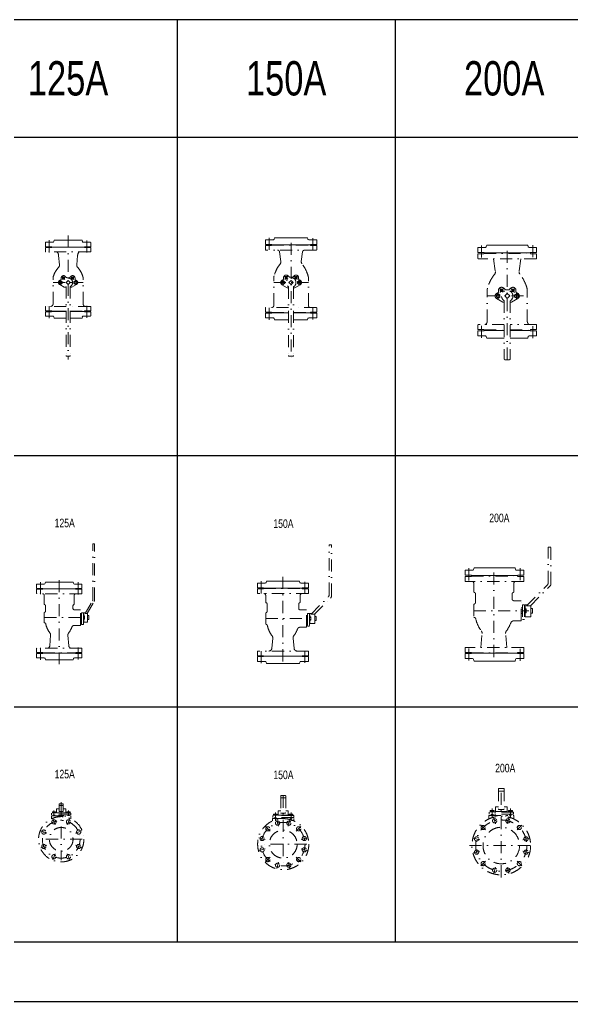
# Model space of a CAD drawing. Extents: x 0 to 60630, y 0 to 46389.
# Drawn here: x 16805 to 20100, y 28261 to 34117 of the extents above; entities that cross this region are included whole.
import ezdxf
from ezdxf.enums import TextEntityAlignment as Align

# ---------------------------------------------------------------- set-up
doc = ezdxf.new("R2010")
doc.units = 0
doc.header["$LTSCALE"] = 30
doc.header["$MEASUREMENT"] = 0
doc.linetypes.add('DGN Style 4', pattern=[4.8, 2.4, -1.2, 0, -1.2])
for name, color, linetype, lineweight in [('L(c)', 1, 'DGN Style 4', 5), ('L(line)', 7, 'Continuous', 5), ('L(txt)', 2, 'Continuous', 13)]:
    doc.layers.add(name, color=color, linetype=linetype, lineweight=lineweight)
doc.styles.add('Style-ENGINEERING', font='ENGINEERING.shx')

# ---------------------------------------------------------------- blocks, each defined once
blk = doc.blocks.new('*U369')
for p, q in [((6, 135), (-18, 135)), ((-18, 99.5), (-18, 135)), ((8, 90.7), (8, 133)), ((-20, 97.5), (-20, -97.5)), ((20, 83), (12.6, 84.9)), ((20, -83), (20, 83)), ((-18, -135), (-18, -99.5)), ((8, -133), (8, -90.7)), ((20, -83), (12.6, -84.9)), ((-18, -135), (6, -135))]:
    blk.add_line(p, q)
for centre, radius, start, end in [((6, 133), 2, 0, 90), ((-20, 99.5), 2, 270, 0), ((14, 90.7), 6, 180, 255.96376), ((-20, -99.5), 2, 0, 90), ((14, -90.7), 6, 104.03624, 180), ((6, -133), 2, 270, 0)]:
    blk.add_arc(centre, radius, start, end)
blk = doc.blocks.new('*U370')
for p, q in [((-135, -12), (-135, 12)), ((-99.5, 12), (-135, 12)), ((-97.5, 14), (97.5, 14)), ((135, 12), (99.5, 12)), ((135, 12), (135, -12)), ((133, -14), (-133, -14))]:
    blk.add_line(p, q)
for centre, start, end in [((-99.5, 14), 270, 0), ((99.5, 14), 180, 270), ((-133, -12), 180, 270), ((133, -12), 270, 0)]:
    blk.add_arc(centre, 2, start, end)
blk = doc.blocks.new('*U371')
blk.add_line((-97.5, 20.7), (-12, 20.7))
at = {"layer": 'L(txt)'}
for p, q in [((-135, -6.8), (-135, 17.2)), ((-99.5, 17.2), (-135, 17.2)), ((-97.5, 19.2), (-12, 19.2)), ((12, 19.2), (97.5, 19.2)), ((135, 17.2), (99.5, 17.2)), ((135, 17.2), (135, -6.8)), ((-90.7, -8.8), (-133, -8.8)), ((-83, -20.8), (-84.9, -13.3)), ((-12, -20.8), (-83, -20.8)), ((83, -20.8), (12, -20.8)), ((83, -20.8), (84.9, -13.3)), ((133, -8.8), (90.7, -8.8))]:
    blk.add_line(p, q, dxfattribs=at)
for centre, radius, start, end in [((-99.5, 19.2), 2, 270, 0), ((99.5, 19.2), 2, 180, 270), ((-133, -6.8), 2, 180, 270), ((-90.7, -14.8), 6, 14.03624, 90), ((90.7, -14.8), 6, 90, 165.96376), ((133, -6.8), 2, 270, 0)]:
    blk.add_arc(centre, radius, start, end, dxfattribs=at)
blk = doc.blocks.new('*U372')
for p, q in [((-135, 12), (-135, -12)), ((-12, 14), (-133, 14)), ((133, 14), (12, 14)), ((135, -12), (135, 12)), ((-99.5, -12), (-135, -12)), ((12, -14), (97.5, -14)), ((135, -12), (99.5, -12))]:
    blk.add_line(p, q)
for centre, start, end in [((-133, 12), 90, 180), ((133, 12), 0, 90), ((-99.5, -14), 0, 90), ((99.5, -14), 90, 180)]:
    blk.add_arc(centre, 2, start, end)
blk = doc.blocks.new('*U368')
for p, q in [((-56.7, 251), (-51.4, 194.6)), ((56.7, 251), (51.4, 194.6)), ((-10.6, 120.2), (-16.8, 126.4)), ((5.2, 117.9), (-5.2, 117.9)), ((10.6, 120.2), (16.8, 126.4)), ((-89.5, -37.5), (-89.5, 115.9)), ((-50.2, 77), (-23.2, 61.4)), ((-41.2, 116.3), (-41.2, 110.8)), ((-23.2, 61.4), (-12, 61.4)), ((-12, 65.3), (-12, -346.6)), ((0, 101), (-11.6, 89.4)), ((-11.6, 89.4), (0, 77.8)), ((11.6, 89.4), (0, 101)), ((0, 77.8), (11.6, 89.4)), ((12, 65.3), (12, -346.6)), ((12, 61.4), (23.2, 61.4)), ((50.2, 77), (23.2, 61.4)), ((41.2, 116.3), (41.2, 110.8)), ((89.4, -37.5), (89.4, 115.9)), ((8, -350.6), (-8, -350.6))]:
    blk.add_line(p, q)
at = {"flags": 128}
for points in [[(-43.1, 79.8), (-34.8, 84.6), (-34.8, 94.2), (-43.1, 99), (-51.4, 94.2), (-51.4, 84.6)], [(43.1, 79.8), (34.8, 84.6), (34.8, 94.2), (43.1, 99), (51.4, 94.2), (51.4, 84.6)]]:
    blk.add_lwpolyline(points, close=True, dxfattribs=at)
for centre, radius in [((-26.9, 116.3), 5.95), ((26.9, 116.3), 5.95), ((-43.1, 89.4), 8.33), ((43.1, 89.4), 8.33)]:
    blk.add_circle(centre, radius)
for centre, radius, start, end in [((-26.9, 116.3), 14.3, 45, 180), ((-5.2, 125.6), 7.62, 225, 270), ((5.2, 125.6), 7.62, 270, 315), ((26.9, 116.3), 14.3, 0, 135), ((-43.1, 89.4), 14.3, 105.96056, 240), ((-49.2, 110.8), 8, 285.96056, 0), ((0, 89.4), 26.9, 296.52149, 243.47851), ((49.2, 110.8), 8, 180, 254.03944), ((43.1, 89.4), 14.3, 300, 74.03944), ((-8, -346.6), 4, 180, 270), ((8, -346.6), 4, 270, 0)]:
    blk.add_arc(centre, radius, start, end)
for centre, major_axis, ratio, start_param, end_param in [((-72.1, 247.7), (0, 26.2), 0.593079, 4.836744, 5.890409), ((72.1, 247.7), (0, 26.2), 0.593079, 0.392776, 1.446441), ((61.1, 77.6), (0, 156.6), 0.99999, 0.831696, 1.260588), ((-66.9, 192.6), (0, 15.5), 0.99999, 4.04972, 4.836744), ((66.8, 192.6), (0, 15.5), 0.99999, 1.446441, 2.233466), ((-61.1, 77.6), (0, 156.6), 0.99999, 5.022598, 5.451489), ((-58.4, 115.9), (0, 31.1), 0.99999, 1.260588, 1.570796), ((58.4, 115.9), (0, 31.1), 0.99999, 4.712389, 5.022598), ((-105, -37.5), (0, 15.5), 0.99999, 3.181428, 4.712389), ((105, -37.5), (0, -15.5), 0.99999, 4.712389, 6.24335)]:
    blk.add_ellipse(centre, major_axis=major_axis, ratio=ratio, start_param=start_param, end_param=end_param)
at = {"layer": 'L(c)'}
for p, q in [((0, 369.5), (0, -369.5)), ((-112.5, 341.4), (-112.5, 257.4)), ((112.5, 340), (112.5, 257.4)), ((-18.5, 107.9), (-35.4, 124.7)), ((18.5, 107.9), (35.3, 124.7)), ((-89.5, 89.4), (89.4, 89.4)), ((-43.1, 76.3), (-43.1, 102.5)), ((43.1, 76.3), (43.1, 102.5)), ((-112.5, -122.6), (-112.5, -38.6)), ((112.5, -121.1), (112.5, -38.6))]:
    blk.add_line(p, q, dxfattribs=at)
for start, end in [(117.0214, 152.9786), (27.0214, 62.9786)]:
    blk.add_arc((0, 89.4), 38.1, start, end, dxfattribs=at)
for name, p in [('*U370', (0, 285.9)), ('*U372', (0, -67.1))]:
    blk.add_blockref(name, p)
at = {"layer": 'L(txt)', "rotation": 90}
blk.add_blockref('*U369', (0, 321.4), dxfattribs=at)
at = {"layer": 'L(txt)'}
blk.add_blockref('*U371', (0, -101.8), dxfattribs=at)
blk = doc.blocks.new('*U374')
for centre, radius in [((0, 0), 135), ((0, 0), 70.6), ((-43.1, 103.9), 12.5), ((43.1, 103.9), 12.5), ((-103.9, 43.1), 12.5), ((103.9, 43.1), 12.5), ((-103.9, -43.1), 12.5), ((103.9, -43.1), 12.5), ((-43.1, -103.9), 12.5), ((43.1, -103.9), 12.5)]:
    blk.add_circle(centre, radius)
at = {"layer": 'L(c)'}
for p, q in [((-35.6, 85.9), (-50.5, 122)), ((35.6, 85.9), (50.5, 122)), ((-85.9, 35.6), (-122, 50.5)), ((85.9, 35.6), (122, 50.5)), ((-85.9, -35.6), (-122, -50.5)), ((85.9, -35.6), (122, -50.5)), ((-35.6, -85.9), (-50.5, -122)), ((35.6, -85.9), (50.5, -122))]:
    blk.add_line(p, q, dxfattribs=at)
blk.add_circle((0, 0), 112.5, dxfattribs=at)
blk = doc.blocks.new('*U373')
for p, q in [((-28, 98.2), (-28, 121.4)), ((-12, 121.4), (-28, 121.4)), ((-12, 149.4), (-12, 107.2)), ((-10, 151.4), (10, 151.4)), ((-10, 141.4), (10, 141.4)), ((12, 149.4), (12, 107.2)), ((28, 121.4), (12, 121.4)), ((28, 98.2), (28, 121.4)), ((57.4, 96.1), (-57.4, 96.1)), ((-57.4, 85.6), (-57.4, 96.1)), ((57.4, 85.6), (-57.4, 85.6)), ((-57.4, 79.4), (57.4, 79.4)), ((-57.4, 79.4), (-57.4, 62.6)), ((-52.8, 96.1), (-52.8, 102.9)), ((-35.8, 103.8), (-50.4, 103.8)), ((-47.9, 102.9), (-47.9, 96.1)), ((-47.4, 85.6), (-47.4, 79.4)), ((-38.7, 85.6), (-38.7, 79.4)), ((-38.2, 96.1), (-38.2, 102.9)), ((-33.4, 102.9), (-33.4, 96.1)), ((28, 98.2), (-28, 98.2)), ((-23.2, 79.4), (-23.2, 73.4)), ((-13.5, 85.6), (-13.5, 79.4)), ((-10, 105.2), (10, 105.2)), ((-4.4, 85.6), (-4.4, 79.4)), ((4.4, 85.6), (4.4, 79.4)), ((13.5, 85.6), (13.5, 79.4)), ((23.2, 79.4), (23.2, 73.4)), ((28.4, 96.1), (47.8, 96.1)), ((33.4, 102.9), (33.4, 96.1)), ((35.8, 103.8), (50.4, 103.8)), ((38.2, 96.1), (38.2, 102.9)), ((38.7, 85.6), (38.7, 79.4)), ((47.4, 85.6), (47.4, 79.4)), ((48, 102.9), (48, 96.1)), ((52.8, 96.1), (52.8, 102.9)), ((57.4, 85.6), (57.4, 96.1)), ((57.4, 79.4), (57.4, 62.6))]:
    blk.add_line(p, q)
for centre, radius, start, end in [((-10, 149.4), 2, 90, 180), ((-10, 143.4), 2, 180, 270), ((10, 149.4), 2, 0, 90), ((10, 143.4), 2, 270, 0), ((-50.4, 100), 3.76, 49.73979, 130.26021), ((-43.1, 90.1), 13.7, 69.22909, 110.77091), ((-35.8, 100), 3.76, 49.73979, 130.26021), ((-10, 107.2), 2, 180, 270), ((10, 107.2), 2, 270, 360), ((35.8, 100), 3.76, 49.73979, 130.26021), ((43.1, 90.1), 13.7, 69.22909, 110.77091), ((50.4, 100), 3.76, 49.73979, 130.26021)]:
    blk.add_arc(centre, radius, start, end)
at = {"layer": 'L(c)'}
for p, q in [((0, 161.6), (0, -184.6)), ((-43.1, 112.8), (-43.1, 79)), ((43.1, 112.8), (43.1, 79.7)), ((125, -59.6), (-125, -59.6))]:
    blk.add_line(p, q, dxfattribs=at)
blk.add_blockref('*U374', (0, -59.6), dxfattribs=at)
blk = doc.blocks.new('*U376')
for p, q in [((7, 152.5), (-19, 152.5)), ((-19, 117), (-19, 152.5)), ((9, 105.7), (9, 150.5)), ((-21, 115), (-21, -115)), ((21, 98), (13.5, 99.9)), ((21, -98), (21, 98)), ((-19, -152.5), (-19, -117)), ((9, -150.5), (9, -105.7)), ((21, -98), (13.5, -99.9)), ((-19, -152.5), (7, -152.5))]:
    blk.add_line(p, q)
for centre, radius, start, end in [((7, 150.5), 2, 0, 90), ((-21, 117), 2, 270, 0), ((15, 105.7), 6, 180, 255.96376), ((-21, -117), 2, 0, 90), ((15, -105.7), 6, 104.03624, 180), ((7, -150.5), 2, 270, 0)]:
    blk.add_arc(centre, radius, start, end)
blk = doc.blocks.new('*U377')
for p, q in [((-152.5, -13), (-152.5, 13)), ((-117, 13), (-152.5, 13)), ((-115, 15), (115, 15)), ((152.5, 13), (117, 13)), ((152.5, 13), (152.5, -13)), ((150.5, -15), (-150.5, -15))]:
    blk.add_line(p, q)
for centre, start, end in [((-117, 15), 270, 0), ((117, 15), 180, 270), ((-150.5, -13), 180, 270), ((150.5, -13), 270, 0)]:
    blk.add_arc(centre, 2, start, end)
blk = doc.blocks.new('*U378')
for p, q in [((-152.5, 13), (-152.5, -13)), ((-15, 15), (-150.5, 15)), ((150.5, 15), (15, 15)), ((152.5, -13), (152.5, 13)), ((-117, -13), (-152.5, -13)), ((-115, -15), (-15, -15)), ((15, -15), (115, -15)), ((152.5, -13), (117, -13))]:
    blk.add_line(p, q)
for centre, start, end in [((-150.5, 13), 90, 180), ((150.5, 13), 0, 90), ((-117, -15), 0, 90), ((117, -15), 90, 180)]:
    blk.add_arc(centre, 2, start, end)
blk = doc.blocks.new('*U379')
for p, q in [((-152.5, -7), (-152.5, 19)), ((-117, 19), (-152.5, 19)), ((-115, 21), (-15, 21)), ((15, 21), (115, 21)), ((152.5, 19), (117, 19)), ((152.5, 19), (152.5, -7)), ((-105.7, -9), (-150.5, -9)), ((-98, -21), (-99.9, -13.5)), ((-15, -21), (-98, -21)), ((98, -21), (15, -21)), ((98, -21), (99.9, -13.5)), ((150.5, -9), (105.7, -9))]:
    blk.add_line(p, q)
for centre, radius, start, end in [((-117, 21), 2, 270, 0), ((117, 21), 2, 180, 270), ((-150.5, -7), 2, 180, 270), ((-105.7, -15), 6, 14.03624, 90), ((105.7, -15), 6, 90, 165.96376), ((150.5, -7), 2, 270, 0)]:
    blk.add_arc(centre, radius, start, end)
blk = doc.blocks.new('*U375')
for p, q in [((-68.5, 272.3), (-61, 215.4)), ((68.5, 272.3), (61, 215.4)), ((-103.1, -46.3), (-103.1, 119.3)), ((-44.8, 119.3), (-44.8, 113.3)), ((-12.4, 124.3), (-18.3, 130.2)), ((6.7, 122), (-6.7, 122)), ((12.4, 124.3), (18.3, 130.2)), ((44.8, 119.3), (44.8, 113.3)), ((103.1, -46.3), (103.1, 119.3)), ((-54.6, 76.5), (-22.5, 58)), ((-15, 64.9), (-15, -346)), ((0, 102.6), (-12.6, 90)), ((-12.6, 90), (0, 77.4)), ((12.6, 90), (0, 102.6)), ((0, 77.4), (12.6, 90)), ((15, 64.9), (15, -346)), ((54.6, 76.5), (22.5, 58)), ((-22.5, 58), (-15, 58)), ((15, 58), (22.5, 58)), ((-11, -350), (11, -350))]:
    blk.add_line(p, q)
at = {"flags": 128}
for points in [[(-46.8, 79.5), (-37.8, 84.8), (-37.8, 95.2), (-46.8, 100.4), (-55.9, 95.2), (-55.9, 84.8)], [(46.8, 79.5), (37.8, 84.8), (37.8, 95.2), (46.8, 100.4), (55.9, 95.2), (55.9, 84.8)]]:
    blk.add_lwpolyline(points, close=True, dxfattribs=at)
for centre, radius in [((-29.3, 119.3), 6.47), ((29.3, 119.3), 6.47), ((-46.8, 90), 9.06), ((46.8, 90), 9.06)]:
    blk.add_circle(centre, radius)
for centre, radius, start, end in [((-81.4, 270.7), 13, 7.13413, 90), ((81.4, 270.7), 13, 90, 172.86587), ((-29.3, 119.3), 15.5, 45, 180), ((0, 90), 29.2, 300.89815, 239.10185), ((-6.7, 130), 8, 225, 270), ((6.7, 130), 8, 270, 315), ((29.3, 119.3), 15.5, 0, 135), ((-46.8, 90), 15.5, 105.96056, 240), ((-53.5, 113.3), 8.7, 285.96056, 0), ((53.5, 113.3), 8.7, 180, 254.03944), ((46.8, 90), 15.5, 300, 74.03944), ((-116.1, -46.3), 13, 270, 0), ((116.1, -46.3), 13, 180, 270), ((-11, -346), 4, 180, 270), ((11, -346), 4, 270, 0)]:
    blk.add_arc(centre, radius, start, end)
for centre, major_axis, ratio, start_param, end_param in [((63.6, 69.5), (0, -197.6), 0.876933, 3.973288, 4.40218), ((-78.1, 213.2), (-17.2, 0), 0.999986, 2.478923, 3.265948), ((78.1, 213.2), (17.2, 0), 0.999986, 3.017238, 3.804262), ((-63.6, 69.5), (0, 197.6), 0.876933, 5.022598, 5.451489), ((-68.7, 119.3), (-34.4, 0), 0.999986, 5.972977, 6.283185), ((68.7, 119.3), (34.4, 0), 0.999986, 0, 0.310209)]:
    blk.add_ellipse(centre, major_axis=major_axis, ratio=ratio, start_param=start_param, end_param=end_param)
at = {"layer": 'L(c)'}
for p, q in [((-130, 356.6), (-130, 265.7)), ((130, 354), (130, 265.7)), ((0, 327.7), (0, -357.2)), ((-20.1, 110.1), (-38.4, 128.4)), ((20.1, 110.1), (38.4, 128.4)), ((-103.1, 90), (103.1, 90)), ((-46.8, 75.7), (-46.8, 104.2)), ((46.8, 75.7), (46.8, 104.2)), ((-130, -132.3), (-130, -41.3)), ((130, -129.7), (130, -41.3))]:
    blk.add_line(p, q, dxfattribs=at)
for start, end in [(117.0214, 152.9786), (27.0214, 62.9786)]:
    blk.add_arc((0, 90), 41.4, start, end, dxfattribs=at)
for name, p in [('*U377', (0, 298.7)), ('*U378', (0, -74.3))]:
    blk.add_blockref(name, p)
at = {"layer": 'L(txt)', "rotation": 90}
blk.add_blockref('*U376', (0, 336.2), dxfattribs=at)
at = {"layer": 'L(txt)'}
blk.add_blockref('*U379', (0, -111.8), dxfattribs=at)
blk = doc.blocks.new('*U381')
for centre, radius in [((0, 0), 175), ((-107.8, 107.8), 12.5), ((-39.5, 147.3), 12.5), ((39.5, 147.3), 12.5), ((107.8, 107.8), 12.5), ((0, 0), 109), ((-147.3, 39.5), 12.5), ((147.3, 39.5), 12.5), ((-147.3, -39.5), 12.5), ((147.3, -39.5), 12.5), ((-107.8, -107.8), 12.5), ((107.8, -107.8), 12.5), ((-39.5, -147.3), 12.5), ((39.5, -147.3), 12.5)]:
    blk.add_circle(centre, radius)
at = {"layer": 'L(c)'}
for p, q in [((-94, 94), (-121.6, 121.6)), ((-34.4, 128.5), (-44.5, 166.1)), ((34.4, 128.5), (44.5, 166.1)), ((94.1, 94), (121.6, 121.6)), ((-128.5, 34.4), (-166.1, 44.5)), ((128.5, 34.4), (166.1, 44.5)), ((-128.5, -34.4), (-166.1, -44.5)), ((128.5, -34.4), (166.1, -44.5)), ((-94, -94.1), (-121.6, -121.6)), ((94.1, -94.1), (121.6, -121.6)), ((-34.4, -128.5), (-44.5, -166.1)), ((34.4, -128.5), (44.5, -166.1))]:
    blk.add_line(p, q, dxfattribs=at)
blk.add_circle((0, 0), 152.5, dxfattribs=at)
blk = doc.blocks.new('*U380')
for p, q in [((-17.4, 251.5), (-17.4, 133.9)), ((-13.9, 255), (13.9, 255)), ((-13.9, 238.8), (13.9, 238.8)), ((17.4, 251.5), (17.4, 133.9)), ((-66.6, 114.8), (-66.6, 123.4)), ((-45.1, 124.5), (-63.5, 124.5)), ((-60.4, 123.4), (-60.4, 114.8)), ((-48.2, 114.8), (-48.2, 123.4)), ((-42, 123.4), (-42, 114.8)), ((-35.3, 117.5), (-35.3, 146.8)), ((-17.4, 146.8), (-35.3, 146.8)), ((35.3, 117.5), (-35.3, 117.5)), ((-13.9, 130.5), (13.9, 130.5)), ((35.3, 146.8), (17.4, 146.8)), ((35.3, 117.5), (35.3, 146.8)), ((42.1, 123.4), (42.1, 114.8)), ((45.2, 124.5), (63.5, 124.5)), ((48.2, 114.8), (48.2, 123.4)), ((60.5, 123.4), (60.5, 114.8)), ((66.6, 114.8), (66.6, 123.4)), ((-73.9, 93.7), (73.9, 93.7)), ((-73.9, 93.7), (-73.9, 73.6)), ((72.4, 114.8), (-72.3, 114.8)), ((-72.3, 101.6), (-72.3, 114.8)), ((72.4, 101.6), (-72.3, 101.6)), ((-59.8, 101.6), (-59.8, 93.7)), ((-48.8, 101.6), (-48.8, 93.7)), ((-26, 93.7), (-26, 88.1)), ((26.1, 93.7), (26.1, 88)), ((42.1, 114.8), (66.6, 114.8)), ((48.9, 101.6), (48.9, 93.7)), ((59.8, 101.6), (59.8, 93.7)), ((72.4, 101.6), (72.4, 114.8)), ((73.9, 93.7), (73.9, 73.6))]:
    blk.add_line(p, q)
for centre, radius, start, end in [((-13.9, 251.5), 3.48, 90, 180), ((-13.9, 242.2), 3.48, 180, 270), ((13.9, 251.5), 3.48, 0, 90), ((13.9, 242.2), 3.48, 270, 0), ((-63.5, 119.8), 4.74, 49.73979, 130.26021), ((-54.3, 107.2), 17.3, 69.22909, 110.77091), ((-45.1, 119.8), 4.74, 49.73979, 130.26021), ((-13.9, 133.9), 3.48, 180, 270), ((13.9, 133.9), 3.48, 270, 0), ((45.2, 119.8), 4.74, 49.73979, 130.26021), ((54.3, 107.2), 17.3, 69.22909, 110.77091), ((63.5, 119.8), 4.74, 49.73979, 130.26021)]:
    blk.add_arc(centre, radius, start, end)
at = {"layer": 'L(c)'}
for p, q in [((0, -275), (0, 250.4)), ((-54.3, 135), (-54.3, 78)), ((54.3, 135), (54.3, 78)), ((-190, -85), (190, -85))]:
    blk.add_line(p, q, dxfattribs=at)
blk.add_blockref('*U381', (0, -85), dxfattribs=at)
blk = doc.blocks.new('*U383')
for p, q in [((-23, 137.5), (-23, -137.5)), ((7, 175), (-21, 175)), ((-21, 139.5), (-21, 175)), ((9, 130.5), (9, 173)), ((23, 122), (13.4, 124.8)), ((23, -122), (23, 122)), ((-21, -175), (-21, -139.5)), ((-21, -175), (7, -175)), ((9, -173), (9, -130.5)), ((23, -122), (13.4, -124.8))]:
    blk.add_line(p, q)
for centre, radius, start, end in [((-23, 139.5), 2, 270, 0), ((7, 173), 2, 0, 90), ((15, 130.5), 6, 180, 254.0546), ((-23, -139.5), 2, 0, 90), ((7, -173), 2, 270, 0), ((15, -130.5), 6, 105.9454, 180)]:
    blk.add_arc(centre, radius, start, end)
blk = doc.blocks.new('*U384')
for p, q in [((-175, -14), (-175, 14)), ((-139.5, 14), (-175, 14)), ((-137.5, 16), (137.5, 16)), ((175, 14), (139.5, 14)), ((175, 14), (175, -14)), ((173, -16), (-173, -16))]:
    blk.add_line(p, q)
for centre, start, end in [((-139.5, 16), 270, 0), ((139.5, 16), 180, 270), ((-173, -14), 180, 270), ((173, -14), 270, 0)]:
    blk.add_arc(centre, 2, start, end)
blk = doc.blocks.new('*U385')
for p, q in [((-175, 14), (-175, -14)), ((-17.4, 16), (-173, 16)), ((173, 16), (17.4, 16)), ((175, -14), (175, 14)), ((-139.5, -14), (-175, -14)), ((-137.5, -16), (-17.4, -16)), ((17.4, -16), (137.5, -16)), ((175, -14), (139.5, -14))]:
    blk.add_line(p, q)
for centre, start, end in [((-173, 14), 90, 180), ((173, 14), 0, 90), ((-139.5, -16), 0, 90), ((139.5, -16), 90, 180)]:
    blk.add_arc(centre, 2, start, end)
blk = doc.blocks.new('*U386')
for p, q in [((-175, -7), (-175, 21)), ((-139.5, 21), (-175, 21)), ((-137.5, 23), (-17.4, 23)), ((17.4, 23), (137.5, 23)), ((175, 21), (139.5, 21)), ((175, 21), (175, -7)), ((-130.5, -9), (-173, -9)), ((-122, -23), (-124.8, -13.4)), ((-17.4, -23), (-122, -23)), ((122, -23), (17.4, -23)), ((122, -23), (124.8, -13.4)), ((173, -9), (130.5, -9))]:
    blk.add_line(p, q)
for centre, radius, start, end in [((-139.5, 23), 2, 270, 0), ((139.5, 23), 2, 180, 270), ((-173, -7), 2, 180, 270), ((-130.5, -15), 6, 15.9454, 90), ((130.5, -15), 6, 90, 164.0546), ((173, -7), 2, 270, 0)]:
    blk.add_arc(centre, radius, start, end)
blk = doc.blocks.new('*U382')
for p, q in [((-81.6, 264.8), (-70.7, 187.9)), ((81.6, 264.8), (70.7, 187.9)), ((-119.6, -109.3), (-119.6, 76.5)), ((-52, 76.5), (-52, 69.5)), ((-14.4, 82.4), (-21.2, 89.2)), ((7.8, 79.6), (-7.8, 79.6)), ((14.4, 82.4), (21.2, 89.2)), ((52, 76.5), (52, 69.5)), ((119.6, -109.6), (119.6, 76.5)), ((-63.3, 26.9), (-26, 5.4)), ((-26, 5.4), (-17.4, 5.4)), ((-17.4, 13.5), (-17.4, -332.8)), ((0, 57.2), (-14.7, 42.5)), ((-14.7, 42.5), (0, 27.9)), ((14.7, 42.5), (0, 57.2)), ((0, 27.9), (14.7, 42.5)), ((17.4, 13.5), (17.4, -332.8)), ((17.4, 5.4), (26.1, 5.4)), ((63.3, 26.9), (26.1, 5.4)), ((-12.8, -337.5), (12.8, -337.5))]:
    blk.add_line(p, q)
at = {"flags": 128}
for points in [[(-54.3, 30.4), (-43.8, 36.5), (-43.8, 48.6), (-54.3, 54.7), (-64.8, 48.6), (-64.8, 36.5)], [(54.3, 30.4), (43.8, 36.5), (43.8, 48.6), (54.3, 54.7), (64.8, 48.6), (64.8, 36.5)]]:
    blk.add_lwpolyline(points, close=True, dxfattribs=at)
for centre, radius in [((-34, 76.5), 7.5), ((34, 76.5), 7.5), ((-54.3, 42.5), 10.5), ((54.3, 42.5), 10.5)]:
    blk.add_circle(centre, radius)
for centre, radius, start, end in [((-54.3, 42.5), 18, 105.96056, 240), ((-62, 69.5), 10.1, 285.96056, 0), ((-34, 76.5), 18, 45, 180), ((0, 42.5), 33.9, 300.89815, 239.10185), ((-7.8, 88.9), 9.28, 225, 270), ((7.8, 88.9), 9.28, 270, 315), ((34, 76.5), 18, 0, 135), ((62, 69.5), 10.1, 180, 254.03944), ((54.3, 42.5), 18, 300, 74.03944), ((-139.6, -109.3), 20, 288.43221, 0), ((139.6, -109.3), 20, 180, 251.56779), ((-12.8, -332.8), 4.64, 180, 270), ((12.8, -332.8), 4.64, 270, 0)]:
    blk.add_arc(centre, radius, start, end)
for centre, major_axis, ratio, start_param, end_param in [((-90.5, 185.4), (-20, 0), 0.999986, 2.478923, 3.265948), ((90.5, 185.4), (20, 0), 0.999986, 3.017238, 3.804262), ((73.8, 18.8), (0, -229.2), 0.876933, 3.973288, 4.40218), ((-73.8, 18.8), (0, 229.2), 0.876933, 5.022598, 5.451489), ((-79.7, 76.5), (-39.9, 0), 0.999986, 5.972977, 6.283185), ((79.7, 76.5), (39.9, 0), 0.999986, 0, 0.310209)]:
    blk.add_ellipse(centre, major_axis=major_axis, ratio=ratio, start_param=start_param, end_param=end_param)
at = {"layer": 'L(c)'}
for p, q in [((-152.5, 343.6), (-152.5, 247.8)), ((0, 312.3), (0, -345.8)), ((152.5, 345.5), (152.5, 247.8)), ((-54.3, 26), (-54.3, 59)), ((-23.3, 65.9), (-44.6, 87.1)), ((23.3, 65.9), (44.6, 87.1)), ((54.3, 26), (54.3, 59)), ((-119.6, 42.5), (119.6, 42.5)), ((-152.5, -207.1), (-152.5, -111.2)), ((152.5, -208.9), (152.5, -111.2))]:
    blk.add_line(p, q, dxfattribs=at)
for start, end in [(117.0214, 152.9786), (27.0214, 62.9786)]:
    blk.add_arc((0, 42.5), 48, start, end, dxfattribs=at)
for name, p in [('*U384', (0, 280.8)), ('*U385', (0, -144.2))]:
    blk.add_blockref(name, p)
at = {"layer": 'L(txt)', "rotation": 90}
blk.add_blockref('*U383', (0, 322.8), dxfattribs=at)
at = {"layer": 'L(txt)'}
blk.add_blockref('*U386', (0, -186.2), dxfattribs=at)
blk = doc.blocks.new('*U388')
for centre, radius in [((0, 0), 152.5), ((-33.6, 125.6), 12.5), ((33.6, 125.6), 12.5), ((-91.9, 91.9), 12.5), ((0, 0), 83.3), ((91.9, 91.9), 12.5), ((-125.6, 33.6), 12.5), ((125.6, 33.6), 12.5), ((-125.6, -33.7), 12.5), ((125.6, -33.7), 12.5), ((-91.9, -91.9), 12.5), ((-33.6, -125.6), 12.5), ((33.6, -125.6), 12.5), ((91.9, -91.9), 12.5)]:
    blk.add_circle(centre, radius)
at = {"layer": 'L(c)'}
for p, q in [((-28.6, 106.7), (-38.7, 144.4)), ((28.6, 106.7), (38.7, 144.4)), ((-78.1, 78.1), (-105.7, 105.7)), ((78.1, 78.1), (105.7, 105.7)), ((-106.7, 28.6), (-144.4, 38.7)), ((106.7, 28.6), (144.4, 38.7)), ((-106.7, -28.6), (-144.4, -38.7)), ((106.7, -28.6), (144.4, -38.7)), ((-78.1, -78.1), (-105.7, -105.7)), ((-28.6, -106.7), (-38.7, -144.4)), ((28.6, -106.7), (38.7, -144.4)), ((78.1, -78.1), (105.7, -105.7))]:
    blk.add_line(p, q, dxfattribs=at)
blk.add_circle((0, 0), 130, dxfattribs=at)
blk = doc.blocks.new('*U387')
for p, q in [((-15, 226.3), (-15, 127.2)), ((-12, 229.3), (12, 229.3)), ((-12, 215.3), (12, 215.3)), ((15, 226.3), (15, 127.2)), ((-57.4, 110.7), (-57.4, 118.1)), ((-38.9, 119), (-54.8, 119)), ((-52.1, 118.1), (-52.1, 110.7)), ((-41.5, 110.7), (-41.5, 118.1)), ((-36.3, 118.1), (-36.3, 110.7)), ((-30.4, 112.9), (-30.4, 138.2)), ((-15, 138.2), (-30.4, 138.2)), ((-12, 124.2), (12, 124.2)), ((30.4, 138.2), (15, 138.2)), ((30.4, 112.9), (30.4, 138.2)), ((36.3, 118.1), (36.3, 110.7)), ((38.9, 119), (54.8, 119)), ((41.6, 110.7), (41.6, 118.1)), ((52.1, 118.1), (52.1, 110.7)), ((57.4, 110.7), (57.4, 118.1)), ((-63.7, 92.5), (63.7, 92.5)), ((-63.7, 92.5), (-63.7, 77.8)), ((62.4, 110.7), (-62.4, 110.7)), ((-62.4, 99.3), (-62.4, 110.7)), ((62.4, 99.3), (-62.4, 99.3)), ((-51.6, 99.3), (-51.6, 92.5)), ((-42.1, 99.3), (-42.1, 92.5)), ((30.4, 112.9), (-30.4, 112.9)), ((-22.5, 92.5), (-22.5, 90.1)), ((22.5, 92.5), (22.5, 90.1)), ((36.3, 110.7), (57.4, 110.7)), ((42.1, 99.3), (42.1, 92.5)), ((51.6, 99.3), (51.6, 92.5)), ((62.4, 99.3), (62.4, 110.7)), ((63.7, 92.5), (63.7, 77.8))]:
    blk.add_line(p, q)
for centre, radius, start, end in [((-12, 226.3), 3, 90, 180), ((-12, 218.3), 3, 180, 270), ((12, 226.3), 3, 0, 90), ((12, 218.3), 3, 270, 0), ((-54.8, 115), 4.09, 49.73979, 130.26021), ((-46.8, 104.1), 14.9, 69.22909, 110.77091), ((-38.9, 115), 4.09, 49.73979, 130.26021), ((-12, 127.2), 3, 180, 270), ((12, 127.2), 3, 270, 0), ((38.9, 115), 4.09, 49.73979, 130.26021), ((46.8, 104.1), 14.9, 69.22909, 110.77091), ((54.8, 115), 4.09, 49.73979, 130.26021)]:
    blk.add_arc(centre, radius, start, end)
at = {"layer": 'L(c)'}
for p, q in [((0, 228.8), (0, -200.7)), ((-46.8, 128), (-46.8, 78.9)), ((46.8, 128), (46.8, 78.9)), ((140, -60.7), (-140, -60.7))]:
    blk.add_line(p, q, dxfattribs=at)
blk.add_blockref('*U388', (0, -60.7), dxfattribs=at)
blk = doc.blocks.new('*U565')
for p, q in [((7, 152.5), (-19, 152.5)), ((-19, 117), (-19, 152.5)), ((9, 105.7), (9, 150.5)), ((-21, 115), (-21, -115)), ((21, 98), (13.5, 99.9)), ((21, -98), (21, 98)), ((-19, -152.5), (-19, -117)), ((9, -150.5), (9, -105.7)), ((21, -98), (13.5, -99.9)), ((-19, -152.5), (7, -152.5))]:
    blk.add_line(p, q)
for centre, radius, start, end in [((7, 150.5), 2, 0, 90), ((-21, 117), 2, 270, 0), ((15, 105.7), 6, 180, 255.96376), ((-21, -117), 2, 0, 90), ((15, -105.7), 6, 104.03624, 180), ((7, -150.5), 2, 270, 0)]:
    blk.add_arc(centre, radius, start, end)
blk = doc.blocks.new('*U566')
for p, q in [((-152.5, -13), (-152.5, 13)), ((-117, 13), (-152.5, 13)), ((-115, 15), (115, 15)), ((152.5, 13), (117, 13)), ((152.5, 13), (152.5, -13)), ((150.5, -15), (-150.5, -15))]:
    blk.add_line(p, q)
for centre, start, end in [((-117, 15), 270, 0), ((117, 15), 180, 270), ((-150.5, -13), 180, 270), ((150.5, -13), 270, 0)]:
    blk.add_arc(centre, 2, start, end)
blk = doc.blocks.new('*U567')
for p, q in [((7, 152.5), (-19, 152.5)), ((-19, 117), (-19, 152.5)), ((9, 105.7), (9, 150.5)), ((-21, 115), (-21, -115)), ((21, 98), (13.5, 99.9)), ((21, -98), (21, 98)), ((-19, -152.5), (-19, -117)), ((9, -150.5), (9, -105.7)), ((21, -98), (13.5, -99.9)), ((-19, -152.5), (7, -152.5))]:
    blk.add_line(p, q)
for centre, radius, start, end in [((7, 150.5), 2, 0, 90), ((-21, 117), 2, 270, 0), ((15, 105.7), 6, 180, 255.96376), ((-21, -117), 2, 0, 90), ((15, -105.7), 6, 104.03624, 180), ((7, -150.5), 2, 270, 0)]:
    blk.add_arc(centre, radius, start, end)
blk = doc.blocks.new('*U568')
for p, q in [((-152.5, -13), (-152.5, 13)), ((-117, 13), (-152.5, 13)), ((-115, 15), (115, 15)), ((152.5, 13), (117, 13)), ((152.5, 13), (152.5, -13)), ((150.5, -15), (-150.5, -15))]:
    blk.add_line(p, q)
for centre, start, end in [((-117, 15), 270, 0), ((117, 15), 180, 270), ((-150.5, -13), 180, 270), ((150.5, -13), 270, 0)]:
    blk.add_arc(centre, 2, start, end)
blk = doc.blocks.new('*U564')
for p, q in [((207.3, 67.4), (207.3, 364.1)), ((221.3, 364.1), (207.3, 364.1)), ((221.3, 60.4), (221.3, 364.1)), ((-171.5, 61.4), (-171.5, 19.1)), ((34, 61.4), (34, 19.1)), ((-162.9, 10.5), (-162.9, -32.9)), ((25.4, 10.5), (25.4, -15.7)), ((99.3, -50), (201.5, 53.3)), ((119.1, -50), (215.4, 46.3)), ((-171.5, -41.5), (-171.5, -110.3)), ((71.3, -24.3), (34, -24.3)), ((71.3, -127.5), (71.3, -24.3)), ((78.1, -45.5), (78.1, -120.7)), ((78.1, -45.5), (89.5, -45.5)), ((89.5, -45.5), (89.5, -120.7)), ((91.7, -45.5), (91.7, -65.3)), ((91.7, -45.5), (103.9, -45.5)), ((99.3, -50), (119.1, -50)), ((121.7, -47.4), (121.7, -106.3)), ((-170.1, -110.3), (-171.5, -110.3)), ((78.1, -61.2), (71.3, -61.2)), ((78.1, -71.2), (71.3, -71.2)), ((78.1, -80.6), (71.3, -80.6)), ((78.1, -90.6), (71.3, -90.6)), ((89.5, -86.5), (89.5, -65.3)), ((89.5, -65.3), (96.9, -65.3)), ((96.9, -70.6), (89.5, -70.6)), ((89.5, -81.2), (96.9, -81.2)), ((96.9, -86.5), (89.5, -86.5)), ((91.7, -86.5), (91.7, -106.3)), ((91.7, -106.3), (121.7, -106.3)), ((97.8, -83.8), (97.8, -68)), ((121.7, -63.4), (129.6, -63.4)), ((121.7, -88.4), (129.6, -88.4)), ((129.6, -63.4), (129.6, -88.4)), ((71.3, -127.5), (34.3, -127.5)), ((78.1, -120.7), (89.5, -120.7)), ((-135.2, -254.5), (-129.5, -192.3)), ((-2.3, -254.5), (-8, -192.3))]:
    blk.add_line(p, q)
for centre, radius, start, end in [((-183.5, 61.4), 12, 0, 90), ((46, 61.4), 12, 90, 180), ((187.3, 67.4), 20, 315.33081, 0), ((201.3, 60.4), 20, 315, 0), ((93.7, -68), 4.09, 319.73979, 40.26021), ((82.9, -75.9), 14.9, 339.22909, 20.77091), ((93.7, -83.8), 4.09, 319.73979, 40.26021)]:
    blk.add_arc(centre, radius, start, end)
for centre, major_axis, start_param, end_param in [((-171.5, 10.5), (8.6, 0), 0, 1.570796), ((34.1, 10.5), (-8.6, 0), 4.712389, 6.283185), ((-171.5, -32.9), (8.6, 0), 4.712389, 6.283185), ((34.1, -15.7), (8.6, 0), 3.141593, 4.712389), ((-170.1, -118.9), (-8.6, 0), 3.342648, 4.712389), ((-14.6, -87.2), (-150.1, 0), 0.201056, 0.662669), ((-122.9, -87.2), (150.1, 0), 5.620516, 5.932369), ((34.3, -144.7), (17.2, 0), 1.570796, 2.790776), ((-146.5, -190.2), (-17.2, 0), 3.017238, 3.804262), ((9, -190.2), (17.2, 0), 2.478923, 3.265948), ((-152.3, -252.4), (17.2, 0), 4.712389, 6.15883), ((14.8, -252.4), (-17.2, 0), 0.124355, 1.570796)]:
    blk.add_ellipse(centre, major_axis=major_axis, ratio=0.999986, start_param=start_param, end_param=end_param)
at = {"layer": 'L(c)'}
for p, q in [((-198.7, 146.4), (-198.7, 55.4)), ((-68.7, 172.9), (-68.7, -364.1)), ((61.3, 143.8), (61.3, 55.4)), ((-171.5, -75.9), (111.6, -75.9)), ((-198.7, -342.6), (-198.7, -251.6)), ((61.3, -340), (61.3, -251.6))]:
    blk.add_line(p, q, dxfattribs=at)
blk.add_blockref('*U566', (-68.7, 88.4))
at = {"extrusion": (0, 0, -1), "rotation": 180}
blk.add_blockref('*U568', (68.7, -284.6), dxfattribs=at)
at = {"layer": 'L(txt)', "rotation": 90}
blk.add_blockref('*U565', (-68.7, 125.9), dxfattribs=at)
at = {"layer": 'L(txt)', "extrusion": (0, 0, -1), "rotation": 270}
blk.add_blockref('*U567', (68.7, -322.1), dxfattribs=at)
blk = doc.blocks.new('*U570')
for p, q in [((6, 135), (-18, 135)), ((-18, 99.5), (-18, 135)), ((8, 90.7), (8, 133)), ((-20, 97.5), (-20, -97.5)), ((20, 83), (12.6, 84.9)), ((20, -83), (20, 83)), ((-18, -135), (-18, -99.5)), ((8, -133), (8, -90.7)), ((20, -83), (12.6, -84.9)), ((-18, -135), (6, -135))]:
    blk.add_line(p, q)
for centre, radius, start, end in [((6, 133), 2, 0, 90), ((-20, 99.5), 2, 270, 0), ((14, 90.7), 6, 180, 255.96376), ((-20, -99.5), 2, 0, 90), ((14, -90.7), 6, 104.03624, 180), ((6, -133), 2, 270, 0)]:
    blk.add_arc(centre, radius, start, end)
blk = doc.blocks.new('*U571')
for p, q in [((-135, -12), (-135, 12)), ((-99.5, 12), (-135, 12)), ((-97.5, 14), (97.5, 14)), ((135, 12), (99.5, 12)), ((135, 12), (135, -12)), ((133, -14), (-133, -14))]:
    blk.add_line(p, q)
for centre, start, end in [((-99.5, 14), 270, 0), ((99.5, 14), 180, 270), ((-133, -12), 180, 270), ((133, -12), 270, 0)]:
    blk.add_arc(centre, 2, start, end)
blk = doc.blocks.new('*U572')
for p, q in [((6, 135), (-18, 135)), ((-18, 99.5), (-18, 135)), ((8, 90.7), (8, 133)), ((-20, 97.5), (-20, -97.5)), ((20, 83), (12.6, 84.9)), ((20, -83), (20, 83)), ((-18, -135), (-18, -99.5)), ((8, -133), (8, -90.7)), ((20, -83), (12.6, -84.9)), ((-18, -135), (6, -135))]:
    blk.add_line(p, q)
for centre, radius, start, end in [((6, 133), 2, 0, 90), ((-20, 99.5), 2, 270, 0), ((14, 90.7), 6, 180, 255.96376), ((-20, -99.5), 2, 0, 90), ((14, -90.7), 6, 104.03624, 180), ((6, -133), 2, 270, 0)]:
    blk.add_arc(centre, radius, start, end)
blk = doc.blocks.new('*U573')
for p, q in [((-135, -12), (-135, 12)), ((-99.5, 12), (-135, 12)), ((-97.5, 14), (97.5, 14)), ((135, 12), (99.5, 12)), ((135, 12), (135, -12)), ((133, -14), (-133, -14))]:
    blk.add_line(p, q)
for centre, start, end in [((-99.5, 14), 270, 0), ((99.5, 14), 180, 270), ((-133, -12), 180, 270), ((133, -12), 270, 0)]:
    blk.add_arc(centre, 2, start, end)
blk = doc.blocks.new('*U569')
for p, q in [((163, 28.5), (163, 359.4)), ((173, 359.4), (163, 359.4)), ((173, 25.8), (173, 359.4)), ((-127.4, 51.8), (-127.4, -2.9)), ((51.4, 51.8), (51.4, -2.9)), ((116.8, -56.8), (160.3, 18.5)), ((128.4, -56.8), (170.3, 15.8)), ((-127.4, -49.6), (-127.4, -111.7)), ((-119.7, -10.7), (-119.7, -41.8)), ((43.7, -10.7), (43.7, -26.2)), ((88.7, -34), (51.5, -34)), ((88.7, -127.3), (88.7, -34)), ((95, -52.6), (95, -121.9)), ((95, -52.6), (105.5, -52.6)), ((105.5, -52.6), (105.5, -121.9)), ((107.6, -52.6), (119.3, -52.6)), ((107.6, -52.6), (107.6, -70.9)), ((116.8, -56.8), (128.4, -56.8)), ((130.8, -52.6), (130.8, -108.6)), ((-126.2, -111.7), (-127.4, -111.7)), ((95, -67.1), (88.7, -67.1)), ((95, -76.3), (88.7, -76.3)), ((95, -85), (88.7, -85)), ((95, -94.2), (88.7, -94.2)), ((105.5, -90.4), (105.5, -70.9)), ((105.5, -70.9), (112.3, -70.9)), ((112.3, -75.8), (105.5, -75.8)), ((105.5, -85.5), (112.3, -85.5)), ((112.3, -90.4), (105.5, -90.4)), ((107.6, -90.4), (107.6, -108.6)), ((107.6, -108.6), (130.8, -108.6)), ((113.2, -87.9), (113.2, -73.4)), ((130.8, -69.1), (138.1, -69.1)), ((130.8, -92.2), (138.1, -92.2)), ((138.1, -69.1), (138.1, -92.2)), ((88.7, -127.3), (51.3, -127.3)), ((95, -121.9), (105.5, -121.9)), ((-94.6, -249.6), (-89.4, -185.8)), ((18.6, -249.6), (13.4, -185.8))]:
    blk.add_line(p, q)
for centre, radius, start, end in [((-137.4, 51.8), 10, 0, 90), ((61.4, 51.8), 10, 90, 180), ((143, 28.5), 20, 330, 0), ((153, 25.8), 20, 330, 0), ((109.4, -73.4), 3.76, 319.73979, 40.26021), ((99.5, -80.6), 13.7, 339.22909, 20.77091), ((109.4, -87.9), 3.76, 319.73979, 40.26021)]:
    blk.add_arc(centre, radius, start, end)
for centre, major_axis, start_param, end_param in [((-127.4, -10.7), (0, 7.77), 4.712389, 6.283185), ((-127.4, -41.8), (0, -7.77), 0, 1.570796), ((51.5, -10.7), (0, -7.77), 3.141593, 4.712389), ((51.5, -26.2), (0, -7.77), 4.712389, 6.283185), ((-126.2, -119.5), (0, -7.77), 1.771852, 3.141593), ((14.4, -90.9), (0, -135.7), 4.913445, 5.375058), ((-104.8, -183.9), (0, -15.5), 1.446441, 2.233466), ((28.8, -183.9), (0, -15.5), 4.04972, 4.836744), ((-90.4, -90.9), (0, -135.7), 0.908127, 1.21998), ((51.6, -142.8), (0, -15.5), 3.16562, 4.361572), ((-110.1, -247.7), (0, -15.5), 0.037195, 1.446441), ((34.1, -247.7), (0, -15.5), 4.836744, 6.24599)]:
    blk.add_ellipse(centre, major_axis=major_axis, ratio=0.99999, start_param=start_param, end_param=end_param)
at = {"layer": 'L(c)'}
for p, q in [((-150.5, 131.3), (-150.5, 47.3)), ((-38, 143.2), (-38, -359.4)), ((74.5, 129.8), (74.5, 47.3)), ((-127.4, -80.6), (113.1, -80.6)), ((-150.5, -332.7), (-150.5, -248.7)), ((74.5, -331.2), (74.5, -248.7))]:
    blk.add_line(p, q, dxfattribs=at)
blk.add_blockref('*U571', (-38, 75.8))
at = {"extrusion": (0, 0, -1), "rotation": 180}
blk.add_blockref('*U573', (38, -277.2), dxfattribs=at)
at = {"layer": 'L(txt)', "rotation": 90}
blk.add_blockref('*U570', (-38, 111.3), dxfattribs=at)
at = {"layer": 'L(txt)', "extrusion": (0, 0, -1), "rotation": 270}
blk.add_blockref('*U572', (38, -312.7), dxfattribs=at)
blk = doc.blocks.new('*U610')
for p, q in [((-23, 137.5), (-23, -137.5)), ((7, 175), (-21, 175)), ((-21, 139.5), (-21, 175)), ((9, 130.5), (9, 173)), ((23, 122), (13.4, 124.8)), ((23, -122), (23, 122)), ((-21, -175), (-21, -139.5)), ((-21, -175), (7, -175)), ((9, -173), (9, -130.5)), ((23, -122), (13.4, -124.8))]:
    blk.add_line(p, q)
for centre, radius, start, end in [((-23, 139.5), 2, 270, 0), ((7, 173), 2, 0, 90), ((15, 130.5), 6, 180, 254.0546), ((-23, -139.5), 2, 0, 90), ((7, -173), 2, 270, 0), ((15, -130.5), 6, 105.9454, 180)]:
    blk.add_arc(centre, radius, start, end)
blk = doc.blocks.new('*U611')
for p, q in [((-175, -14), (-175, 14)), ((-139.5, 14), (-175, 14)), ((-137.5, 16), (137.5, 16)), ((175, 14), (139.5, 14)), ((175, 14), (175, -14)), ((173, -16), (-173, -16))]:
    blk.add_line(p, q)
for centre, start, end in [((-139.5, 16), 270, 0), ((139.5, 16), 180, 270), ((-173, -14), 180, 270), ((173, -14), 270, 0)]:
    blk.add_arc(centre, 2, start, end)
blk = doc.blocks.new('*U612')
for p, q in [((-175, 14), (-175, -14)), ((173, 16), (-173, 16)), ((175, -14), (175, 14)), ((-139.5, -14), (-175, -14)), ((-137.5, -16), (137.5, -16)), ((175, -14), (139.5, -14))]:
    blk.add_line(p, q)
for centre, start, end in [((-173, 14), 90, 180), ((173, 14), 0, 90), ((-139.5, -16), 0, 90), ((139.5, -16), 90, 180)]:
    blk.add_arc(centre, 2, start, end)
blk = doc.blocks.new('*U613')
for p, q in [((-175, -7), (-175, 21)), ((-139.5, 21), (-175, 21)), ((-137.5, 23), (137.5, 23)), ((175, 21), (139.5, 21)), ((175, 21), (175, -7)), ((-130.5, -9), (-173, -9)), ((-122, -23), (-124.8, -13.4)), ((122, -23), (-122, -23)), ((122, -23), (124.8, -13.4)), ((173, -9), (130.5, -9))]:
    blk.add_line(p, q)
for centre, radius, start, end in [((-139.5, 23), 2, 270, 0), ((139.5, 23), 2, 180, 270), ((-173, -7), 2, 180, 270), ((-130.5, -15), 6, 15.9454, 90), ((130.5, -15), 6, 90, 164.0546), ((173, -7), 2, 270, 0)]:
    blk.add_arc(centre, radius, start, end)
blk = doc.blocks.new('*U609')
for p, q in [((255.4, 339.8), (239.4, 339.8)), ((239.4, 126.8), (239.4, 339.8)), ((255.4, 120.2), (255.4, 339.8)), ((-203.8, 122.7), (-203.8, 69.9)), ((34.7, 122.7), (34.7, 69.9)), ((-193.8, 60), (-193.8, 9.6)), ((24.7, 60), (24.7, 29.6)), ((110.7, -10.2), (233.6, 112.7)), ((133.3, -10.2), (249.6, 106)), ((77.8, 19.6), (34.7, 19.6)), ((77.8, -100.1), (77.8, 19.6)), ((-203.8, -0.3), (-203.8, -80.2)), ((85.7, -23.2), (77.8, -23.2)), ((85.7, -34.7), (77.8, -34.7)), ((85.7, -45.7), (77.8, -45.7)), ((85.7, -57.3), (77.8, -57.3)), ((85.7, -4.9), (85.7, -92.2)), ((85.7, -4.9), (98.9, -4.9)), ((98.9, -4.9), (98.9, -92.2)), ((98.9, -52.5), (98.9, -28)), ((98.9, -28), (107.5, -28)), ((107.5, -34.1), (98.9, -34.1)), ((98.9, -46.4), (107.5, -46.4)), ((107.5, -52.5), (98.9, -52.5)), ((101.6, -4.9), (101.6, -28)), ((101.6, -4.9), (116, -4.9)), ((101.6, -52.5), (101.6, -75.5)), ((108.6, -49.4), (108.6, -31)), ((110.7, -10.2), (133.3, -10.2)), ((136.3, -7.2), (136.3, -75.5)), ((136.3, -25.7), (145.5, -25.7)), ((136.3, -54.7), (145.5, -54.7)), ((145.5, -25.7), (145.5, -54.7)), ((-202.2, -80.2), (-203.8, -80.2)), ((77.8, -100.1), (34.9, -100.1)), ((85.7, -92.2), (98.9, -92.2)), ((101.6, -75.5), (136.3, -75.5)), ((-162.3, -258.8), (-155, -175.3)), ((-6.8, -258.8), (-14.2, -175.3))]:
    blk.add_line(p, q)
for centre, radius, start, end in [((-223.7, 120.5), 20, 6.40207, 43.34985), ((54.5, 120.5), 20, 136.65015, 173.59793), ((219.4, 126.8), 20, 315, 0), ((235.4, 120.2), 20, 315, 0), ((103.9, -31), 4.74, 319.73979, 40.26021), ((91.3, -40.2), 17.3, 339.22909, 20.77091), ((103.9, -49.4), 4.74, 319.73979, 40.26021)]:
    blk.add_arc(centre, radius, start, end)
for centre, major_axis, start_param, end_param in [((-203.8, 60), (9.98, 0), 0, 1.570796), ((34.7, 60), (-9.98, 0), 4.712389, 6.283185), ((-203.8, 9.7), (9.98, 0), 4.712389, 6.283185), ((34.7, 29.6), (9.98, 0), 3.141593, 4.712389), ((-202.2, -90.1), (-9.98, 0), 3.342648, 4.712389), ((-21.8, -53.4), (-174.1, 0), 0.201056, 0.662669), ((-147.4, -53.4), (174.1, 0), 5.620516, 5.932369), ((34.9, -120.1), (20, 0), 1.570796, 2.790776), ((-174.8, -172.8), (-20, 0), 3.017238, 3.804262), ((5.6, -172.8), (20, 0), 2.478923, 3.265948)]:
    blk.add_ellipse(centre, major_axis=major_axis, ratio=0.999986, start_param=start_param, end_param=end_param)
at = {"layer": 'L(c)'}
for p, q in [((-232.9, 213.1), (-232.9, 117.2)), ((-84.6, 188), (-84.6, -320)), ((72.1, 214.9), (72.1, 117.2)), ((-203.8, -40.2), (124.6, -40.2)), ((-232.9, -337.6), (-232.9, -241.8)), ((72.1, -339.5), (72.1, -241.8))]:
    blk.add_line(p, q, dxfattribs=at)
for name, p in [('*U611', (-80.4, 150.2)), ('*U612', (-80.4, -274.8))]:
    blk.add_blockref(name, p)
at = {"layer": 'L(txt)', "rotation": 90}
blk.add_blockref('*U610', (-80.4, 192.2), dxfattribs=at)
at = {"layer": 'L(txt)'}
blk.add_blockref('*U613', (-80.4, -316.8), dxfattribs=at)

msp = doc.modelspace()

# ---------------------------------------------------------------- linework, layer by layer
for p, q in [((3444.1, 34116.5), (26429.1, 34116.5)), ((17744.1, 34116.5), (17744.1, 28616.5)), ((19044.1, 34116.5), (19044.1, 28616.5)), ((3444.1, 33416.5), (26429.1, 33416.5)), ((3444.1, 31516.5), (26429.1, 31516.5)), ((3444.1, 30018.6), (26429.1, 30018.6)), ((3444.1, 28616.5), (26429.1, 28616.5)), ((3444.1, 28261.2), (24944.1, 28261.2))]:
    msp.add_line(p, q)

# ---------------------------------------------------------------- block references
at = {"layer": 'L(c)'}
for name, p in [('*U368', (17094.1, 32459)), ('*U375', (18423.4, 32458.4)), ('*U382', (19711.9, 32425.7)), ('*U569', (17079.5, 30630.9)), ('*U564', (18443.5, 30620.3)), ('*U609', (19716.7, 30631)), ('*U380', (19676.5, 29275.6)), ('*U387', (18376.5, 29259.4)), ('*U373', (17053.1, 29287.5))]:
    msp.add_blockref(name, p, dxfattribs=at)

# ---------------------------------------------------------------- texts
at = {"layer": 'L(line)', "style": 'Style-ENGINEERING', "width": 0.75}
for s, p in [('200A', (19665, 31144.7)), ('125A', (17073.9, 31114.6)), ('150A', (18377.8, 31110.3)), ('125A', (17073.9, 29616.7)), ('150A', (18377.8, 29612.3)), ('200A', (19700.1, 29652.6))]:
    msp.add_text(s, height=51.2, dxfattribs=at).set_placement(p, align=Align.MIDDLE_CENTER)
at = {"layer": 'L(txt)', "style": 'Style-ENGINEERING', "width": 0.75}
for s, p in [('125A', (17094.1, 33766.5)), ('150A', (18394.1, 33766.5)), ('200A', (19694.1, 33766.5))]:
    msp.add_text(s, height=204.8, dxfattribs=at).set_placement(p, align=Align.MIDDLE_CENTER)

doc.saveas('drawing.dxf')
